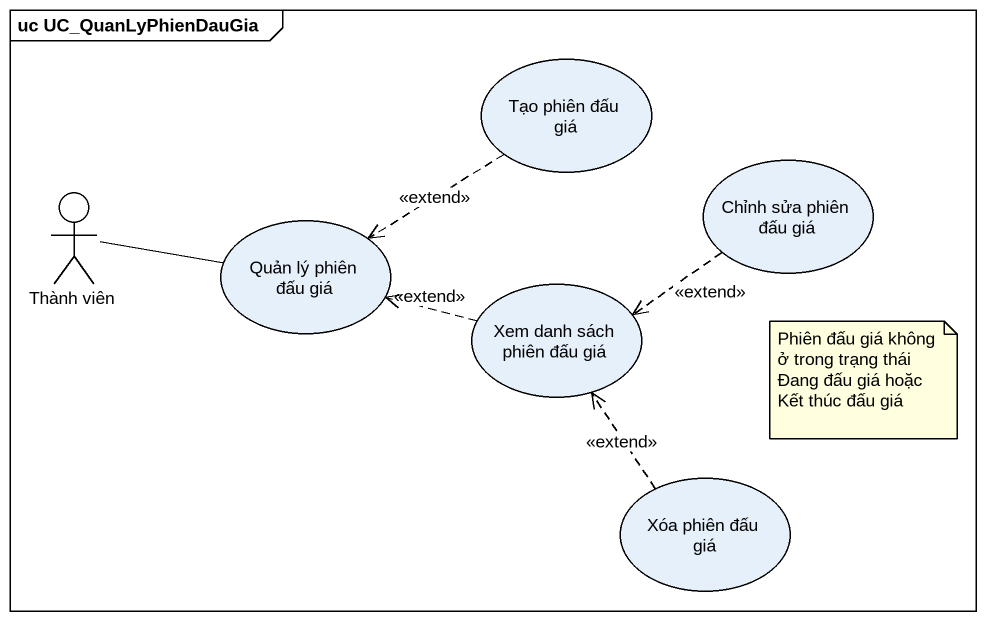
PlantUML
@startuml
mainframe uc UC_QuanLyPhienDauGia
usecase "Tạo phiên đấu giá" as Tạo_phiên_đấu_giá
actor "Thành viên" as Thành_viên
usecase "Chỉnh sửa phiên đấu giá" as Chỉnh_sửa_phiên_đấu_giá
usecase "Quản lý phiên đấu giá" as Quản_lý_phiên_đấu_giá
usecase "Xem danh sách phiên đấu giá" as Xem_danh_sách_phiên_đấu_giá
usecase "Xóa phiên đấu giá" as Xóa_phiên_đấu_giá
Tạo_phiên_đấu_giá ..> Quản_lý_phiên_đấu_giá : <<extend>>
Thành_viên -right- Quản_lý_phiên_đấu_giá
Chỉnh_sửa_phiên_đấu_giá .left.> Xem_danh_sách_phiên_đấu_giá : <<extend>>
Xem_danh_sách_phiên_đấu_giá .left.> Quản_lý_phiên_đấu_giá : <<extend>>
Xóa_phiên_đấu_giá .up.> Xem_danh_sách_phiên_đấu_giá : <<extend>>
note as N1
  Phiên đấu giá không ở trong trạng thái Đang đấu giá hoặc Kết thúc đấu giá
end note
@enduml
